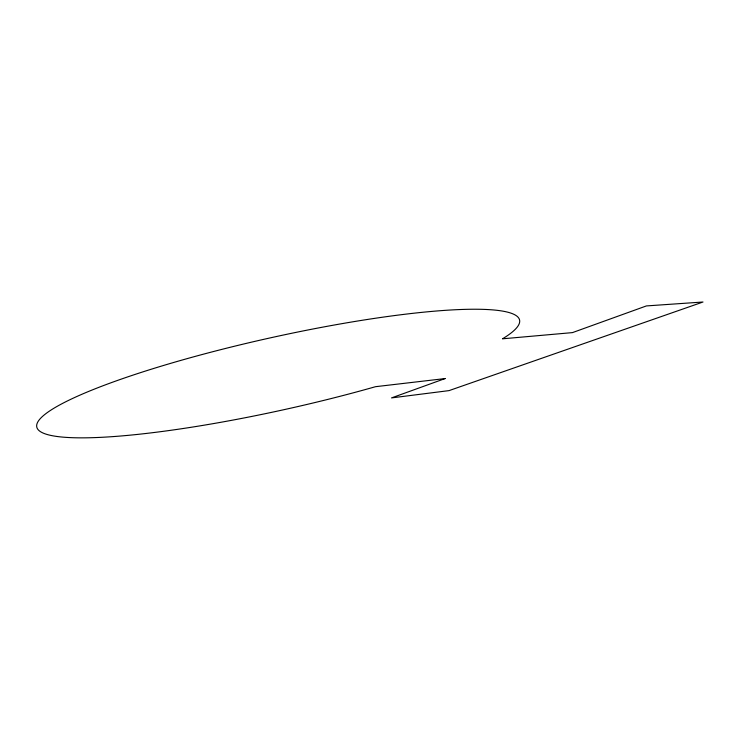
<?xml version="1.0" encoding="UTF-8"?>
<svg xmlns="http://www.w3.org/2000/svg" width="740" height="740" viewBox="0 0 740 740"><rect width="100%" height="100%" fill="white"/><g stroke="black" fill="none" stroke-linecap="round" stroke-linejoin="round"><path stroke-width="1.11" d="M445.101 378.565L391.516 397.907L449.05 390.609L703 302.012L646.399 305.925L572.455 332.611L502.506 338.809A247.354 36.538 -12.5 0 0 306.841 330.197A247.354 36.538 -12.5 0 0 39.516 430.985A247.354 36.538 -12.5 0 0 375.532 386.687L445.101 378.565"/></g></svg>
